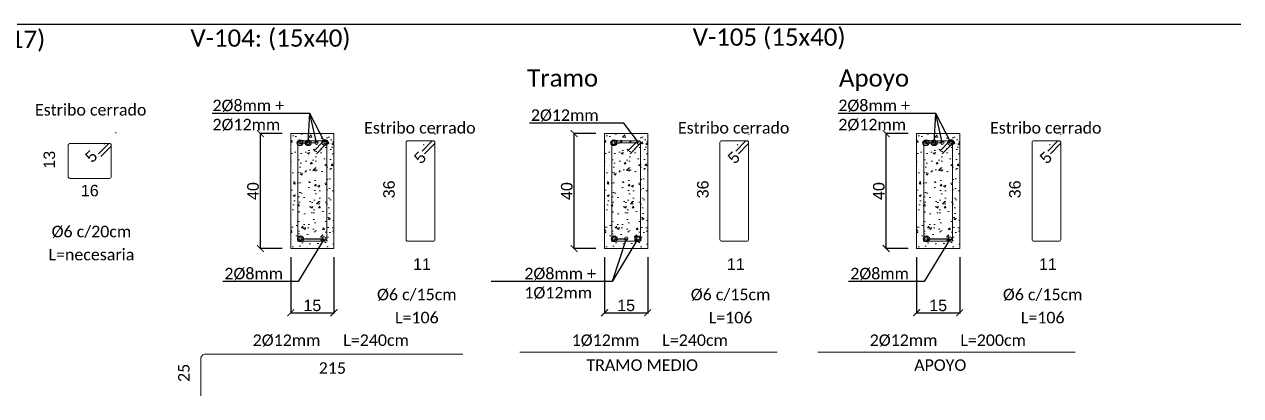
# Model space of a CAD drawing. Header units: millimetres. Extents: x 141 to 859, y -33 to 129.
# Drawn here: x 434.48 to 455.64, y -4.04 to 2.42 of the extents above; entities that cross this region are included whole.
import ezdxf
from ezdxf import colors
from ezdxf.entities.mleader import LeaderData, LeaderLine
from ezdxf.enums import TextEntityAlignment as Align
from ezdxf.math import Vec2, Vec3

# ---------------------------------------------------------------- set-up
doc = ezdxf.new("R2010")
doc.units = ezdxf.units.MM
doc.header["$LTSCALE"] = 0.1
doc.header["$MEASUREMENT"] = 0
doc.header["$PDMODE"] = 3
doc.header["$PDSIZE"] = 0.1
doc.layers.get('DEFPOINTS').update_dxf_attribs({"color": 1})
for name, color, linetype, lineweight in [('ARM_LONGITUDINAL_Ø10', 10, 'Continuous', 9), ('ARM_LONGITUDINAL_Ø12', 10, 'Continuous', 9), ('ARM_TRANSVERSAL_Ø6', 10, 'Continuous', 9), ('CIM_REFEREN', 2, 'Continuous', 0), ('CIM_TXT_ARMADOS', 3, 'Continuous', 0), ('SEC_COTAS_SEC_DIM_VIGA', 1, 'Continuous', 0), ('SEC_REF_TXT_POSICIONES_ARM_ESTRIBOS', 1, 'Continuous', 9), ('SOMBRA', 1, 'Continuous', 0), ('VIG_CARAS', 4, 'Continuous', 9)]:
    doc.layers.add(name, color=color, linetype=linetype, lineweight=lineweight)
doc.layers.add('COTAS-HECTOR', color=2, linetype='Continuous')
doc.styles.add('Arial20', font='arial.ttf', dxfattribs={"height": 0.2})
doc.styles.add('CYPETXT', font='calibri.ttf', dxfattribs={"height": 0.2})
doc.dimstyles.new('COTA-1-100', dxfattribs={"dimtxt": 0.2, "dimasz": 0.12, "dimexe": 0.012, "dimexo": 0.15, "dimgap": 0.025, "dimtad": 1, "dimzin": 0, "dimdsep": 46, "dimtxsty": 'Arial20', "dimblk1": 'ARCHTICK', "dimblk2": 'ARCHTICK', "dimsah": 1, "dimcen": 0.09, "dimclrd": 256, "dimclre": 256, "dimclrt": 256, "dimazin": 0, "dimtfac": 1, "dimtofl": 0, "dimtmove": 2, "dimatfit": 3, "dimldrblk": 'ARCHTICK', "dimfxl": 1, "dimtolj": 1, "dimtzin": 0, "dimarcsym": 0})

# ---------------------------------------------------------------- blocks, each defined once
blk = doc.blocks.new('*D427')
at = {"layer": 'DEFPOINTS', "color": 0, "transparency": 16777216}
for p in [(436.075, 0.529), (435.989, 0.229), (436.183, 0.417)]:
    blk.add_point(p, dxfattribs=at)
at = {"layer": 'SEC_COTAS_SEC_DIM_VIGA', "lineweight": -2, "transparency": 16777216}
for p, q in [((436.079, 0.524), (436.066, 0.537)), ((435.885, 0.336), (435.872, 0.349))]:
    blk.add_line(p, q, dxfattribs=at)
at = {"layer": 'SEC_COTAS_SEC_DIM_VIGA', "transparency": 16777216, "insert": (435.643, 0.122), "char_height": 0.2, "attachment_point": 5, "rotation": 44.1312, "style": 'Arial20'}
blk.add_mtext('\\A1;5', dxfattribs=at)
blk = doc.blocks.new('_ARCHTICK')
at = {"color": 0, "linetype": 'ByBlock', "const_width": 0.15}
blk.add_lwpolyline([(-0.5, -0.5), (0.5, 0.5)], dxfattribs=at)
blk = doc.blocks.new('_None')
blk = doc.blocks.new('_Origin')
at = {"color": 0, "linetype": 'ByBlock', "lineweight": -2}
blk.add_line((0, 0), (-1, 0), dxfattribs=at)
blk.add_circle((0, 0), 0.5, dxfattribs=at)
blk = doc.blocks.new('*D433')
at = {"layer": 'DEFPOINTS', "color": 0, "transparency": 16777216}
for p in [(439.114, -1.482), (439.864, -1.482), (439.864, -2.599)]:
    blk.add_point(p, dxfattribs=at)
at = {"layer": 'SEC_COTAS_SEC_DIM_VIGA', "lineweight": -2, "transparency": 16777216}
for p, q in [((439.114, -1.632), (439.114, -2.611)), ((439.864, -1.632), (439.864, -2.611)), ((439.114, -2.599), (439.864, -2.599))]:
    blk.add_line(p, q, dxfattribs=at)
at = {"layer": 'SEC_COTAS_SEC_DIM_VIGA', "lineweight": -2, "transparency": 16777216, "xscale": 0.12, "yscale": 0.12, "zscale": 0.12, "rotation": 180}
blk.add_blockref('_ARCHTICK', (439.114, -2.599), dxfattribs=at)
at = {"layer": 'SEC_COTAS_SEC_DIM_VIGA', "lineweight": -2, "transparency": 16777216, "xscale": 0.12, "yscale": 0.12, "zscale": 0.12}
blk.add_blockref('_ARCHTICK', (439.864, -2.599), dxfattribs=at)
at = {"layer": 'SEC_COTAS_SEC_DIM_VIGA', "transparency": 16777216, "insert": (439.489, -2.472), "char_height": 0.2, "attachment_point": 5, "style": 'Arial20'}
blk.add_mtext('\\A1;15', dxfattribs=at)
blk = doc.blocks.new('*D425')
at = {"layer": 'DEFPOINTS', "color": 0, "transparency": 16777216}
for p in [(434.937, 0.346), (435.319, 0.346), (435.319, -0.261)]:
    blk.add_point(p, dxfattribs=at)
at = {"layer": 'SEC_COTAS_SEC_DIM_VIGA', "transparency": 16777216, "insert": (434.915, 0.063), "char_height": 0.2, "attachment_point": 5, "rotation": 90, "style": 'Arial20'}
blk.add_mtext('\\A1;13', dxfattribs=at)
blk = doc.blocks.new('*D426')
at = {"layer": 'DEFPOINTS', "color": 0, "transparency": 16777216}
for p in [(435.241, -0.525), (435.996, -0.525), (435.996, -0.602)]:
    blk.add_point(p, dxfattribs=at)
at = {"layer": 'SEC_COTAS_SEC_DIM_VIGA', "transparency": 16777216, "insert": (435.618, -0.475), "char_height": 0.2, "attachment_point": 5, "style": 'Arial20'}
blk.add_mtext('\\A1;16', dxfattribs=at)
blk = doc.blocks.new('*D434')
at = {"layer": 'DEFPOINTS', "color": 0, "transparency": 16777216}
for p in [(438.585, 0.518), (439.114, 0.518), (439.114, -1.482)]:
    blk.add_point(p, dxfattribs=at)
at = {"layer": 'SEC_COTAS_SEC_DIM_VIGA', "lineweight": -2, "transparency": 16777216}
for p, q in [((438.964, 0.518), (438.573, 0.518)), ((438.585, -1.482), (438.585, 0.518)), ((438.964, -1.482), (438.573, -1.482))]:
    blk.add_line(p, q, dxfattribs=at)
at = {"layer": 'SEC_COTAS_SEC_DIM_VIGA', "lineweight": -2, "transparency": 16777216, "xscale": 0.12, "yscale": 0.12, "zscale": 0.12}
for p, rotation in [((438.585, 0.518), 90), ((438.585, -1.482), 270)]:
    blk.add_blockref('_ARCHTICK', p, dxfattribs=dict(at, rotation=rotation))
at = {"layer": 'SEC_COTAS_SEC_DIM_VIGA', "transparency": 16777216, "insert": (438.458, -0.482), "char_height": 0.2, "attachment_point": 5, "rotation": 90, "style": 'Arial20'}
blk.add_mtext('\\A1;40', dxfattribs=at)
blk = doc.blocks.new('*D435')
at = {"layer": 'DEFPOINTS', "color": 0, "transparency": 16777216}
for p in [(440.72, -0.107), (441.102, -0.107), (441.102, -1.357)]:
    blk.add_point(p, dxfattribs=at)
at = {"layer": 'SEC_COTAS_SEC_DIM_VIGA', "transparency": 16777216, "insert": (440.824, -0.452), "char_height": 0.2, "attachment_point": 5, "rotation": 90, "style": 'Arial20'}
blk.add_mtext('\\A1;36', dxfattribs=at)
blk = doc.blocks.new('*D436')
at = {"layer": 'DEFPOINTS', "color": 0, "transparency": 16777216}
for p in [(441.02, -1.184), (441.775, -1.184), (441.775, -1.879)]:
    blk.add_point(p, dxfattribs=at)
at = {"layer": 'SEC_COTAS_SEC_DIM_VIGA', "transparency": 16777216, "insert": (441.397, -1.754), "char_height": 0.2, "attachment_point": 5, "style": 'Arial20'}
blk.add_mtext('\\A1;11', dxfattribs=at)
blk = doc.blocks.new('1')
at = {"layer": 'ARM_TRANSVERSAL_Ø6'}
for p, q in [((436.284, 23.781), (436.281, 23.769)), ((436.281, 23.769), (436.281, 22.083)), ((436.291, 23.791), (436.284, 23.781)), ((436.301, 23.798), (436.291, 23.791)), ((436.313, 23.801), (436.301, 23.798)), ((436.745, 23.801), (436.313, 23.801)), ((436.727, 23.791), (436.557, 23.621)), ((436.602, 23.576), (436.772, 23.746)), ((436.732, 23.795), (436.727, 23.791)), ((436.737, 23.798), (436.732, 23.795)), ((436.743, 23.8), (436.737, 23.798)), ((436.749, 23.801), (436.743, 23.8)), ((436.756, 23.8), (436.749, 23.801)), ((436.756, 23.8), (436.749, 23.801)), ((436.762, 23.798), (436.756, 23.8)), ((436.762, 23.798), (436.756, 23.8)), ((436.767, 23.795), (436.762, 23.798)), ((436.767, 23.795), (436.762, 23.798)), ((436.772, 23.791), (436.767, 23.795)), ((436.772, 23.791), (436.767, 23.795)), ((436.776, 23.786), (436.772, 23.791)), ((436.776, 23.786), (436.772, 23.791)), ((436.772, 23.746), (436.776, 23.751)), ((436.779, 23.781), (436.776, 23.786)), ((436.779, 23.781), (436.776, 23.786)), ((436.776, 23.751), (436.779, 23.756)), ((436.781, 23.775), (436.779, 23.781)), ((436.781, 23.775), (436.779, 23.781)), ((436.779, 23.756), (436.781, 23.762)), ((436.781, 23.769), (436.781, 23.775)), ((436.781, 23.762), (436.781, 23.769)), ((436.781, 22.083), (436.781, 23.769)), ((436.281, 22.083), (436.284, 22.07)), ((436.284, 22.07), (436.291, 22.06)), ((436.291, 22.06), (436.301, 22.053)), ((436.301, 22.053), (436.313, 22.051)), ((436.313, 22.051), (436.749, 22.051)), ((436.749, 22.051), (436.762, 22.053)), ((436.762, 22.053), (436.772, 22.06)), ((436.772, 22.06), (436.779, 22.07)), ((436.779, 22.07), (436.781, 22.083))]:
    blk.add_line(p, q, dxfattribs=at)
blk = doc.blocks.new('*D407')
at = {"layer": 'DEFPOINTS', "color": 0, "transparency": 16777216}
for p in [(441.625, 0.507), (441.734, 0.395), (441.54, 0.207)]:
    blk.add_point(p, dxfattribs=at)
at = {"layer": 'SEC_COTAS_SEC_DIM_VIGA', "lineweight": -2, "transparency": 16777216}
for p, q in [((441.629, 0.503), (441.617, 0.516)), ((441.436, 0.315), (441.423, 0.328))]:
    blk.add_line(p, q, dxfattribs=at)
at = {"layer": 'SEC_COTAS_SEC_DIM_VIGA', "transparency": 16777216, "insert": (441.363, 0.1), "char_height": 0.2, "attachment_point": 5, "rotation": 44.1312, "style": 'Arial20'}
blk.add_mtext('\\A1;5', dxfattribs=at)
blk = doc.blocks.new('*D408')
at = {"layer": 'DEFPOINTS', "color": 0, "transparency": 16777216}
for p in [(444.043, 0.518), (444.573, 0.518), (444.573, -1.482)]:
    blk.add_point(p, dxfattribs=at)
at = {"layer": 'SEC_COTAS_SEC_DIM_VIGA', "lineweight": -2, "transparency": 16777216}
for p, q in [((444.423, 0.518), (444.031, 0.518)), ((444.043, -1.482), (444.043, 0.518)), ((444.423, -1.482), (444.031, -1.482))]:
    blk.add_line(p, q, dxfattribs=at)
at = {"layer": 'SEC_COTAS_SEC_DIM_VIGA', "lineweight": -2, "transparency": 16777216, "xscale": 0.12, "yscale": 0.12, "zscale": 0.12}
for p, rotation in [((444.043, 0.518), 90), ((444.043, -1.482), 270)]:
    blk.add_blockref('_ARCHTICK', p, dxfattribs=dict(at, rotation=rotation))
at = {"layer": 'SEC_COTAS_SEC_DIM_VIGA', "transparency": 16777216, "insert": (443.916, -0.482), "char_height": 0.2, "attachment_point": 5, "rotation": 90, "style": 'Arial20'}
blk.add_mtext('\\A1;40', dxfattribs=at)
blk = doc.blocks.new('*D409')
at = {"layer": 'DEFPOINTS', "color": 0, "transparency": 16777216}
for p in [(444.573, -1.482), (445.323, -1.482), (445.323, -2.599)]:
    blk.add_point(p, dxfattribs=at)
at = {"layer": 'SEC_COTAS_SEC_DIM_VIGA', "lineweight": -2, "transparency": 16777216}
for p, q in [((444.573, -1.632), (444.573, -2.611)), ((445.323, -1.632), (445.323, -2.611)), ((444.573, -2.599), (445.323, -2.599))]:
    blk.add_line(p, q, dxfattribs=at)
at = {"layer": 'SEC_COTAS_SEC_DIM_VIGA', "lineweight": -2, "transparency": 16777216, "xscale": 0.12, "yscale": 0.12, "zscale": 0.12, "rotation": 180}
blk.add_blockref('_ARCHTICK', (444.573, -2.599), dxfattribs=at)
at = {"layer": 'SEC_COTAS_SEC_DIM_VIGA', "lineweight": -2, "transparency": 16777216, "xscale": 0.12, "yscale": 0.12, "zscale": 0.12}
blk.add_blockref('_ARCHTICK', (445.323, -2.599), dxfattribs=at)
at = {"layer": 'SEC_COTAS_SEC_DIM_VIGA', "transparency": 16777216, "insert": (444.948, -2.472), "char_height": 0.2, "attachment_point": 5, "style": 'Arial20'}
blk.add_mtext('\\A1;15', dxfattribs=at)
blk = doc.blocks.new('*D410')
at = {"layer": 'DEFPOINTS', "color": 0, "transparency": 16777216}
for p in [(446.179, -0.107), (446.561, -0.107), (446.561, -1.357)]:
    blk.add_point(p, dxfattribs=at)
at = {"layer": 'SEC_COTAS_SEC_DIM_VIGA', "transparency": 16777216, "insert": (446.283, -0.452), "char_height": 0.2, "attachment_point": 5, "rotation": 90, "style": 'Arial20'}
blk.add_mtext('\\A1;36', dxfattribs=at)
blk = doc.blocks.new('*D411')
at = {"layer": 'DEFPOINTS', "color": 0, "transparency": 16777216}
for p in [(446.478, -1.184), (447.233, -1.184), (447.233, -1.879)]:
    blk.add_point(p, dxfattribs=at)
at = {"layer": 'SEC_COTAS_SEC_DIM_VIGA', "transparency": 16777216, "insert": (446.856, -1.754), "char_height": 0.2, "attachment_point": 5, "style": 'Arial20'}
blk.add_mtext('\\A1;11', dxfattribs=at)
blk = doc.blocks.new('*D412')
at = {"layer": 'DEFPOINTS', "color": 0, "transparency": 16777216}
for p in [(447.084, 0.507), (447.192, 0.395), (446.999, 0.207)]:
    blk.add_point(p, dxfattribs=at)
at = {"layer": 'SEC_COTAS_SEC_DIM_VIGA', "lineweight": -2, "transparency": 16777216}
for p, q in [((447.088, 0.503), (447.075, 0.516)), ((446.894, 0.315), (446.882, 0.328))]:
    blk.add_line(p, q, dxfattribs=at)
at = {"layer": 'SEC_COTAS_SEC_DIM_VIGA', "transparency": 16777216, "insert": (446.822, 0.1), "char_height": 0.2, "attachment_point": 5, "rotation": 44.1312, "style": 'Arial20'}
blk.add_mtext('\\A1;5', dxfattribs=at)
blk = doc.blocks.new('*D418')
at = {"layer": 'DEFPOINTS', "color": 0, "transparency": 16777216}
for p in [(450.002, -1.482), (450.752, -1.482), (450.752, -2.599)]:
    blk.add_point(p, dxfattribs=at)
at = {"layer": 'SEC_COTAS_SEC_DIM_VIGA', "lineweight": -2, "transparency": 16777216}
for p, q in [((450.002, -1.632), (450.002, -2.611)), ((450.752, -1.632), (450.752, -2.611)), ((450.002, -2.599), (450.752, -2.599))]:
    blk.add_line(p, q, dxfattribs=at)
at = {"layer": 'SEC_COTAS_SEC_DIM_VIGA', "lineweight": -2, "transparency": 16777216, "xscale": 0.12, "yscale": 0.12, "zscale": 0.12, "rotation": 180}
blk.add_blockref('_ARCHTICK', (450.002, -2.599), dxfattribs=at)
at = {"layer": 'SEC_COTAS_SEC_DIM_VIGA', "lineweight": -2, "transparency": 16777216, "xscale": 0.12, "yscale": 0.12, "zscale": 0.12}
blk.add_blockref('_ARCHTICK', (450.752, -2.599), dxfattribs=at)
at = {"layer": 'SEC_COTAS_SEC_DIM_VIGA', "transparency": 16777216, "insert": (450.377, -2.472), "char_height": 0.2, "attachment_point": 5, "style": 'Arial20'}
blk.add_mtext('\\A1;15', dxfattribs=at)
blk = doc.blocks.new('*D419')
at = {"layer": 'DEFPOINTS', "color": 0, "transparency": 16777216}
for p in [(449.472, 0.518), (450.002, 0.518), (450.002, -1.482)]:
    blk.add_point(p, dxfattribs=at)
at = {"layer": 'SEC_COTAS_SEC_DIM_VIGA', "lineweight": -2, "transparency": 16777216}
for p, q in [((449.852, 0.518), (449.46, 0.518)), ((449.472, -1.482), (449.472, 0.518)), ((449.852, -1.482), (449.46, -1.482))]:
    blk.add_line(p, q, dxfattribs=at)
at = {"layer": 'SEC_COTAS_SEC_DIM_VIGA', "lineweight": -2, "transparency": 16777216, "xscale": 0.12, "yscale": 0.12, "zscale": 0.12}
for p, rotation in [((449.472, 0.518), 90), ((449.472, -1.482), 270)]:
    blk.add_blockref('_ARCHTICK', p, dxfattribs=dict(at, rotation=rotation))
at = {"layer": 'SEC_COTAS_SEC_DIM_VIGA', "transparency": 16777216, "insert": (449.345, -0.482), "char_height": 0.2, "attachment_point": 5, "rotation": 90, "style": 'Arial20'}
blk.add_mtext('\\A1;40', dxfattribs=at)
blk = doc.blocks.new('*D420')
at = {"layer": 'DEFPOINTS', "color": 0, "transparency": 16777216}
for p in [(451.608, -0.107), (451.99, -0.107), (451.99, -1.357)]:
    blk.add_point(p, dxfattribs=at)
at = {"layer": 'SEC_COTAS_SEC_DIM_VIGA', "transparency": 16777216, "insert": (451.712, -0.452), "char_height": 0.2, "attachment_point": 5, "rotation": 90, "style": 'Arial20'}
blk.add_mtext('\\A1;36', dxfattribs=at)
blk = doc.blocks.new('*D421')
at = {"layer": 'DEFPOINTS', "color": 0, "transparency": 16777216}
for p in [(451.907, -1.184), (452.662, -1.184), (452.662, -1.879)]:
    blk.add_point(p, dxfattribs=at)
at = {"layer": 'SEC_COTAS_SEC_DIM_VIGA', "transparency": 16777216, "insert": (452.285, -1.754), "char_height": 0.2, "attachment_point": 5, "style": 'Arial20'}
blk.add_mtext('\\A1;11', dxfattribs=at)
blk = doc.blocks.new('*D422')
at = {"layer": 'DEFPOINTS', "color": 0, "transparency": 16777216}
for p in [(452.513, 0.507), (452.621, 0.395), (452.428, 0.207)]:
    blk.add_point(p, dxfattribs=at)
at = {"layer": 'SEC_COTAS_SEC_DIM_VIGA', "lineweight": -2, "transparency": 16777216}
for p, q in [((452.517, 0.503), (452.504, 0.516)), ((452.323, 0.315), (452.311, 0.328))]:
    blk.add_line(p, q, dxfattribs=at)
at = {"layer": 'SEC_COTAS_SEC_DIM_VIGA', "transparency": 16777216, "insert": (452.251, 0.1), "char_height": 0.2, "attachment_point": 5, "rotation": 44.1312, "style": 'Arial20'}
blk.add_mtext('\\A1;5', dxfattribs=at)

msp = doc.modelspace()

# ---------------------------------------------------------------- hatches: boundary and pattern name
at = {"layer": 'SOMBRA'}
h = msp.add_hatch(dxfattribs=at)
h.set_pattern_fill('AR-CONC', color=256, scale=0.002)
h.set_pattern_definition([(50, (259.3514, -80.86885), (0.36436934, -0.03187817), [0.0381, -0.4191]), (355, (259.3514, -80.86885), (-0.07048684, 0.3821137), [0.03048, -0.3352812]), (100.45144, (259.38177, -80.8715), (0.2938825, 0.3502355), [0.03238, -0.3561805]), (46.1842, (259.3514, -80.76725), (0.5421581, -0.0840847), [0.05715, -0.62865]), (96.63556, (259.3966, -80.77426), (0.4748083, 0.4948522), [0.04857, -0.5342712]), (351.18415, (259.3514, -80.76725), (0.4748083, 0.4948522), [0.04572, -0.5029195]), (21, (259.4022, -80.79265), (0.3032288, -0.2045304), [0.0381, -0.4191]), (326, (259.4022, -80.79265), (0.12360406, 0.3683759), [0.03048, -0.33528]), (71.45144, (259.42748, -80.8097), (0.42683284, 0.16384554), [0.03238, -0.3561799]), (37.5, (259.35141, -80.86885), (0.00617721, 0.16911008), [0, -0.331216, 0, -0.34036, 0, -0.33655]), (7.5, (259.35141, -80.86885), (0.13363933, 0.20036115), [0, -0.194056, 0, -0.323596, 0, -0.12827]), (327.5, (259.23813, -80.86885), (0.27118119, -0.01145749), [0, -0.127, 0, -0.39624, 0, -0.52578]), (317.5, (259.18733, -80.86885), (0.29625836, 0.05085298), [0, -0.1651, 0, -0.263144, 0, -0.37338])])
h.paths.add_polyline_path([(439.8643, 0.5184), (439.1143, 0.5184), (439.1143, -1.4816), (439.8643, -1.4816)])
edge = h.paths.add_edge_path(flags=16)
edge.add_arc((439.1464, -0.1392), 0.025, 0, 360)
edge = h.paths.add_edge_path(flags=16)
edge.add_arc((439.8323, -0.1392), 0.025, 0, 360)
edge = h.paths.add_edge_path(flags=16)
edge.add_arc((439.1592, -1.3111), 0.03, 0, 360)
edge = h.paths.add_edge_path(flags=16)
edge.add_arc((439.8194, -1.3111), 0.03, 0, 360)
h = msp.add_hatch(dxfattribs=at)
h.set_pattern_fill('AR-CONC', color=256, scale=0.002)
h.set_pattern_definition([(50, (264.8098, -80.86885), (0.36436934, -0.03187817), [0.0381, -0.4191]), (355, (264.8098, -80.86885), (-0.07048684, 0.3821137), [0.03048, -0.3352812]), (100.45144, (264.84016, -80.8715), (0.2938825, 0.3502355), [0.03238, -0.3561805]), (46.1842, (264.8098, -80.76725), (0.5421581, -0.0840847), [0.05715, -0.62865]), (96.63556, (264.855, -80.77426), (0.4748083, 0.4948522), [0.04857, -0.5342712]), (351.18415, (264.8098, -80.76725), (0.4748083, 0.4948522), [0.04572, -0.5029195]), (21, (264.8606, -80.79265), (0.3032288, -0.2045304), [0.0381, -0.4191]), (326, (264.8606, -80.79265), (0.12360406, 0.3683759), [0.03048, -0.33528]), (71.45144, (264.88586, -80.8097), (0.42683284, 0.16384554), [0.03238, -0.3561799]), (37.5, (264.8098, -80.86885), (0.00617721, 0.16911008), [0, -0.331216, 0, -0.34036, 0, -0.33655]), (7.5, (264.8098, -80.86885), (0.13363933, 0.20036115), [0, -0.194056, 0, -0.323596, 0, -0.12827]), (327.5, (264.69651, -80.86885), (0.27118119, -0.01145749), [0, -0.127, 0, -0.39624, 0, -0.52578]), (317.5, (264.6457, -80.86885), (0.29625836, 0.05085298), [0, -0.1651, 0, -0.263144, 0, -0.37338])])
h.paths.add_polyline_path([(445.3227, 0.5184), (444.5727, 0.5184), (444.5727, -1.4816), (445.3227, -1.4816)])
edge = h.paths.add_edge_path(flags=16)
edge.add_arc((444.6048, -0.1392), 0.025, 0, 360)
edge = h.paths.add_edge_path(flags=16)
edge.add_arc((445.2907, -0.1392), 0.025, 0, 360)
edge = h.paths.add_edge_path(flags=16)
edge.add_arc((444.6176, -1.3111), 0.03, 0, 360)
edge = h.paths.add_edge_path(flags=16)
edge.add_arc((445.2778, -1.3111), 0.03, 0, 360)
h = msp.add_hatch(dxfattribs=at)
h.set_pattern_fill('AR-CONC', color=256, scale=0.002)
h.set_pattern_definition([(50, (270.23898, -80.86885), (0.36436934, -0.03187817), [0.0381, -0.4191]), (355, (270.23898, -80.86885), (-0.07048684, 0.3821137), [0.03048, -0.3352812]), (100.45144, (270.26934, -80.8715), (0.2938825, 0.3502355), [0.03238, -0.3561805]), (46.1842, (270.239, -80.76725), (0.5421581, -0.0840847), [0.05715, -0.62865]), (96.63556, (270.28416, -80.77426), (0.4748083, 0.4948522), [0.04857, -0.5342712]), (351.18415, (270.239, -80.76725), (0.4748083, 0.4948522), [0.04572, -0.5029195]), (21, (270.28978, -80.79265), (0.3032288, -0.2045304), [0.0381, -0.4191]), (326, (270.28978, -80.79265), (0.12360406, 0.3683759), [0.03048, -0.33528]), (71.45144, (270.31505, -80.8097), (0.42683284, 0.16384554), [0.03238, -0.3561799]), (37.5, (270.23898, -80.86885), (0.00617721, 0.16911008), [0, -0.331216, 0, -0.34036, 0, -0.33655]), (7.5, (270.23898, -80.86885), (0.13363933, 0.20036115), [0, -0.194056, 0, -0.323596, 0, -0.12827]), (327.5, (270.1257, -80.86885), (0.27118119, -0.01145749), [0, -0.127, 0, -0.39624, 0, -0.52578]), (317.5, (270.0749, -80.86885), (0.29625836, 0.05085298), [0, -0.1651, 0, -0.263144, 0, -0.37338])])
h.paths.add_polyline_path([(450.7519, 0.5184), (450.0019, 0.5184), (450.0019, -1.4816), (450.7519, -1.4816)])
edge = h.paths.add_edge_path(flags=16)
edge.add_arc((450.0339, -0.1392), 0.025, 0, 360)
edge = h.paths.add_edge_path(flags=16)
edge.add_arc((450.7199, -0.1392), 0.025, 0, 360)
edge = h.paths.add_edge_path(flags=16)
edge.add_arc((450.0468, -1.3111), 0.03, 0, 360)
edge = h.paths.add_edge_path(flags=16)
edge.add_arc((450.707, -1.3111), 0.03, 0, 360)

# ---------------------------------------------------------------- linework, layer by layer
msp.add_line((415.2711, 2.4195), (455.6387, 2.4195))
at = {"layer": 'ARM_LONGITUDINAL_Ø10'}
for p, q in [((443.0998, -3.2865), (447.5752, -3.2865)), ((448.2844, -3.2865), (452.7599, -3.2865))]:
    msp.add_line(p, q, dxfattribs=at)
msp.add_lwpolyline([(442.106, -3.3173), (437.6305, -3.3173, 0.4142136), (437.5505, -3.3973), (437.5505, -4.0423)], format="xyb", dxfattribs=at)
for centre in [(439.4175, 0.3591), (439.5605, 0.3608), (444.7329, 0.3582), (445.1657, 0.3608), (450.305, 0.3591), (450.448, 0.3608)]:
    msp.add_circle(centre, 0.03, dxfattribs=at)
at = {"layer": 'ARM_LONGITUDINAL_Ø12'}
for centre, radius in [((439.2745, 0.3582), 0.02), ((439.7073, 0.3608), 0.02), ((450.162, 0.3582), 0.02), ((450.5949, 0.3608), 0.02), ((439.2842, -1.3111), 0.03), ((439.6946, -1.3111), 0.03), ((444.7426, -1.3111), 0.03), ((444.9477, -1.3111), 0.03), ((445.153, -1.3111), 0.03), ((450.1718, -1.3111), 0.03), ((450.5822, -1.3111), 0.03)]:
    msp.add_circle(centre, radius, dxfattribs=at)
at = {"layer": 'ARM_TRANSVERSAL_Ø6'}
for p, q in [((435.2441, 0.3261), (435.2417, 0.3139)), ((435.2417, 0.3139), (435.2417, -0.2286)), ((435.251, 0.3365), (435.2441, 0.3261)), ((435.2614, 0.3434), (435.251, 0.3365)), ((435.2737, 0.3459), (435.2614, 0.3434)), ((435.9597, 0.3459), (435.2737, 0.3459)), ((435.937, 0.3365), (435.7673, 0.1668)), ((435.8126, 0.1215), (435.9823, 0.2912)), ((435.9419, 0.3405), (435.937, 0.3365)), ((435.9474, 0.3434), (435.9419, 0.3405)), ((435.9534, 0.3453), (435.9474, 0.3434)), ((435.9597, 0.3459), (435.9534, 0.3453)), ((435.9659, 0.3453), (435.9597, 0.3459)), ((435.9659, 0.3453), (435.9597, 0.3459)), ((435.9719, 0.3434), (435.9659, 0.3453)), ((435.9719, 0.3434), (435.9659, 0.3453)), ((435.9774, 0.3405), (435.9719, 0.3434)), ((435.9774, 0.3405), (435.9719, 0.3434)), ((435.9823, 0.3365), (435.9774, 0.3405)), ((435.9823, 0.3365), (435.9774, 0.3405)), ((435.9863, 0.3317), (435.9823, 0.3365)), ((435.9863, 0.3317), (435.9823, 0.3365)), ((435.9823, 0.2912), (435.9863, 0.2961)), ((435.9892, 0.3261), (435.9863, 0.3317)), ((435.9892, 0.3261), (435.9863, 0.3317)), ((435.9863, 0.2961), (435.9892, 0.3016)), ((435.9911, 0.3201), (435.9892, 0.3261)), ((435.9911, 0.3201), (435.9892, 0.3261)), ((435.9892, 0.3016), (435.9911, 0.3076)), ((435.9917, 0.3139), (435.9911, 0.3201)), ((435.9917, 0.3139), (435.9911, 0.3201)), ((435.9911, 0.3076), (435.9917, 0.3139)), ((435.9917, -0.2286), (435.9917, 0.3139)), ((439.8643, -0.1386), (439.8637, -0.1324)), ((445.3227, -0.1386), (445.3221, -0.1324)), ((450.7519, -0.1386), (450.7513, -0.1324)), ((435.2417, -0.2286), (435.2441, -0.2408)), ((435.2441, -0.2408), (435.251, -0.2512)), ((435.251, -0.2512), (435.2614, -0.2581)), ((435.2614, -0.2581), (435.2737, -0.2606)), ((435.2737, -0.2606), (435.9597, -0.2606)), ((435.9597, -0.2606), (435.9719, -0.2581)), ((435.9719, -0.2581), (435.9823, -0.2512)), ((435.9823, -0.2512), (435.9892, -0.2408)), ((435.9892, -0.2408), (435.9917, -0.2286))]:
    msp.add_line(p, q, dxfattribs=at)
at = {"layer": 'COTAS-HECTOR', "color": 1, "linetype": 'ByBlock', "lineweight": -2}
for points in [[(439.4175, 0.3591), (439.4472, 0.8684)], [(439.7073, 0.3608), (439.4472, 0.8684)], [(450.305, 0.3591), (450.3348, 0.8684)], [(450.5949, 0.3608), (450.3348, 0.8684)], [(445.153, -1.3111), (444.7036, -2.0576)]]:
    msp.add_lwpolyline(points, dxfattribs=at)
for centre in [(439.4175, 0.3591), (439.7073, 0.3608), (450.305, 0.3591), (450.5949, 0.3608), (445.153, -1.3111)]:
    msp.add_circle(centre, 0.05, dxfattribs=at)
at = {"layer": 'VIG_CARAS'}
for points in [[(439.1143, 0.5184), (439.8643, 0.5184), (439.8643, -1.4816), (439.1143, -1.4816)], [(444.5727, 0.5184), (445.3227, 0.5184), (445.3227, -1.4816), (444.5727, -1.4816)], [(450.0019, 0.5184), (450.7519, 0.5184), (450.7519, -1.4816), (450.0019, -1.4816)]]:
    msp.add_lwpolyline(points, close=True, dxfattribs=at)

# ---------------------------------------------------------------- block references
for p in [(2.958, -23.4072), (4.84, -23.4072), (8.4164, -23.4072), (10.2984, -23.4072), (13.8456, -23.4072), (15.7276, -23.4072)]:
    msp.add_blockref('1', p)

# ---------------------------------------------------------------- texts
at = {"layer": 'CIM_REFEREN', "style": 'CYPETXT'}
for s, p in [('V-103: (20x17)', (432.0579, 2.0089)), ('V-104: (15x40)', (437.3687, 2.0303)), ('V-105 (15x40)', (446.1058, 2.0472)), ('Tramo', (443.2261, 1.3358)), ('Apoyo', (448.6489, 1.3358))]:
    msp.add_text(s, height=0.3, dxfattribs=at).set_placement(p)
at = {"layer": 'CIM_TXT_ARMADOS', "style": 'CYPETXT'}
for p in [(435.6327, 0.832), (441.3599, 0.5183), (446.8183, 0.5183), (452.2475, 0.5183)]:
    msp.add_text('Estribo cerrado', height=0.2, dxfattribs=at).set_placement(p, align=Align.CENTER)
at = {"layer": 'SEC_REF_TXT_POSICIONES_ARM_ESTRIBOS', "style": 'CYPETXT'}
for s, p in [('%%C6 c/20cm', (435.6462, -1.1864)), ('L=necesaria', (435.6462, -1.5875)), ('%%C6 c/15cm', (441.3068, -2.2824)), ('%%C6 c/15cm', (446.7651, -2.2824)), ('%%C6 c/15cm', (452.1943, -2.2824)), ('L=106', (441.3068, -2.6835)), ('L=106', (446.7651, -2.6835)), ('L=106', (452.1943, -2.6835))]:
    msp.add_text(s, height=0.2, dxfattribs=at).set_placement(p, align=Align.MIDDLE_CENTER)
at = {"layer": 'SEC_REF_TXT_POSICIONES_ARM_ESTRIBOS', "color": 2, "style": 'CYPETXT'}
for s, p in [('2%%C12mm', (439.0407, -3.0764)), ('L=240cm', (440.5979, -3.0764)), ('1%%C12mm', (444.59, -3.0764)), ('L=240cm', (446.1471, -3.0764)), ('2%%C12mm', (449.7746, -3.0764)), ('L=200cm', (451.3318, -3.0764)), ('215', (439.8373, -3.5614)), ('TRAMO MEDIO', (445.2277, -3.51)), ('APOYO', (450.4123, -3.51))]:
    msp.add_text(s, height=0.2, dxfattribs=at).set_placement(p, align=Align.MIDDLE_CENTER)
msp.add_text('25', height=0.2, rotation=90, dxfattribs=at).set_placement((437.2532, -3.6456), align=Align.MIDDLE_CENTER)

# ---------------------------------------------------------------- dimensions: what is measured, and where the dimension line sits
at = {"layer": 'SEC_COTAS_SEC_DIM_VIGA'}
for base, p1, p2, override, picture, middle in [((436.0745, 0.5288), (435.9894, 0.2288), (436.1832, 0.4168), {"dimdec": 0, "dimlfac": 20, "dimblk1": 'None', "dimblk2": 'None', "dimsd1": 1, "dimsd2": 1}, '*D427', (435.6425, 0.1215)), ((441.6253, 0.507), (441.5401, 0.2071), (441.7339, 0.395), {"dimdec": 0, "dimlfac": 20, "dimblk1": 'None', "dimblk2": 'None', "dimsah": 1, "dimsd1": 1, "dimsd2": 1}, '*D407', (441.3633, 0.0998)), ((447.0837, 0.507), (446.9985, 0.2071), (447.1923, 0.395), {"dimdec": 0, "dimlfac": 20, "dimblk1": 'None', "dimblk2": 'None', "dimsah": 1, "dimsd1": 1, "dimsd2": 1}, '*D412', (446.8217, 0.0998)), ((452.5128, 0.507), (452.4277, 0.2071), (452.6215, 0.395), {"dimdec": 0, "dimlfac": 20, "dimblk1": 'None', "dimblk2": 'None', "dimsah": 1, "dimsd1": 1, "dimsd2": 1}, '*D422', (452.2509, 0.0998))]:
    dim = msp.add_linear_dim(base=base, p1=p1, p2=p2, angle=44.13116, dimstyle='COTA-1-100', override=override, dxfattribs=at)
    dim.commit()
    dim.dimension.update_dxf_attribs({"geometry": picture, "text_midpoint": middle, "dimtype": 161})
for p1, p2, distance, picture, middle in [((439.1143, -1.4816), (439.1143, 0.5184), 0.5297, '*D434', (438.4575, -0.4816)), ((444.5727, -1.4816), (444.5727, 0.5184), 0.5297, '*D408', (443.9159, -0.4816)), ((450.0019, -1.4816), (450.0019, 0.5184), 0.5297, '*D419', (449.3451, -0.4816)), ((439.1143, -1.4816), (439.8643, -1.4816), -1.1178, '*D433', (439.4893, -2.4723)), ((444.5727, -1.4816), (445.3227, -1.4816), -1.1178, '*D409', (444.9477, -2.4723)), ((450.0019, -1.4816), (450.7519, -1.4816), -1.1178, '*D418', (450.3769, -2.4723))]:
    dim = msp.add_aligned_dim(p1=p1, p2=p2, distance=distance, dimstyle='COTA-1-100', override={"dimdec": 0, "dimlfac": 20}, dxfattribs=at)
    dim.commit()
    dim.dimension.update_dxf_attribs({"geometry": picture, "text_midpoint": middle})
for base, p1, p2, text, picture, middle in [((434.9373, 0.3459), (435.3194, -0.2606), (435.3194, 0.3459), '13', '*D425', (434.9145, 0.0628)), ((440.7205, -0.1066), (441.1025, -1.3566), (441.1025, -0.1066), '36', '*D435', (440.8243, -0.4519)), ((446.1788, -0.1066), (446.5609, -1.3566), (446.5609, -0.1066), '36', '*D410', (446.2827, -0.4519)), ((451.608, -0.1066), (451.9901, -1.3566), (451.9901, -0.1066), '36', '*D420', (451.7119, -0.4519))]:
    dim = msp.add_linear_dim(base=base, p1=p1, p2=p2, angle=90, text=text, dimstyle='COTA-1-100', override={"dimdec": 0, "dimlfac": 20, "dimblk1": 'None', "dimblk2": 'None', "dimse1": 1, "dimse2": 1, "dimsd1": 1, "dimsd2": 1}, dxfattribs=at)
    dim.commit()
    dim.dimension.update_dxf_attribs({"geometry": picture, "text_midpoint": middle, "dimtype": 161})
for base, p1, p2, text, override, picture, middle in [((435.9959, -0.6016), (435.2408, -0.5248), (435.9959, -0.5248), '16', {"dimdec": 0, "dimlfac": 20, "dimblk1": 'None', "dimblk2": 'None', "dimse1": 1, "dimse2": 1, "dimsd1": 1, "dimsd2": 1}, '*D426', (435.6184, -0.4745)), ((441.7748, -1.8794), (441.0198, -1.1842), (441.7748, -1.1842), '11', {"dimdec": 0, "dimlfac": 20, "dimblk1": 'None', "dimblk2": 'None', "dimsah": 1, "dimse1": 1, "dimse2": 1, "dimsd1": 1, "dimsd2": 1}, '*D436', (441.3973, -1.754)), ((447.2332, -1.8794), (446.4782, -1.1842), (447.2332, -1.1842), '11', {"dimdec": 0, "dimlfac": 20, "dimblk1": 'None', "dimblk2": 'None', "dimsah": 1, "dimse1": 1, "dimse2": 1, "dimsd1": 1, "dimsd2": 1}, '*D411', (446.8557, -1.754)), ((452.6624, -1.8794), (451.9073, -1.1842), (452.6624, -1.1842), '11', {"dimdec": 0, "dimlfac": 20, "dimblk1": 'None', "dimblk2": 'None', "dimsah": 1, "dimse1": 1, "dimse2": 1, "dimsd1": 1, "dimsd2": 1}, '*D421', (452.2849, -1.754))]:
    dim = msp.add_linear_dim(base=base, p1=p1, p2=p2, text=text, dimstyle='COTA-1-100', override=override, dxfattribs=at)
    dim.commit()
    dim.dimension.update_dxf_attribs({"geometry": picture, "text_midpoint": middle})

# ---------------------------------------------------------------- leaders
at = {"layer": 'COTAS-HECTOR'}
ml = msp.add_multileader_mtext('Standard', dxfattribs=at)
ml.set_content('2%%C8mm +\\P2%%C12mm', color=256, style='CYPETXT')
ml.set_leader_properties(color=1)
ml.set_arrow_properties(name='ORIGIN')
ml.build(insert=Vec2(0, 0))
ml.multileader.update_dxf_attribs({"text_left_attachment_type": 6, "text_right_attachment_type": 6, "dogleg_length": 0.3594, "arrow_head_size": 0.1})
ctx = ml.context
ctx.base_point, ctx.char_height, ctx.arrow_head_size, ctx.landing_gap_size, ctx.plane_origin = Vec3(437.6623, 0.8684), 0.2, 0.1, 0.09, Vec3(441.5456, 1.4808)
ctx.left_attachment, ctx.right_attachment = 6, 6
notes = []
notes.append((ctx, [(1, (1, 1, 0), (439.4472, 0.8684), (-1, 0), 0.3732, [(0, [(439.2745, 0.3582), (439.5605, 0.3608)], 0, [])])]))
ctx.mtext.insert, ctx.mtext.width, ctx.mtext.flow_direction = Vec3(437.7523, 1.1084), 1.471457, 5
ml = msp.add_multileader_mtext('Standard', dxfattribs=at)
ml.set_content('2%%C8mm +\\P2%%C12mm', color=256, style='CYPETXT')
ml.set_leader_properties(color=1)
ml.set_arrow_properties(name='ORIGIN')
ml.build(insert=Vec2(0, 0))
ml.multileader.update_dxf_attribs({"text_left_attachment_type": 6, "text_right_attachment_type": 6, "dogleg_length": 0.3594, "arrow_head_size": 0.1})
ctx = ml.context
ctx.base_point, ctx.char_height, ctx.arrow_head_size, ctx.landing_gap_size, ctx.plane_origin = Vec3(448.5498, 0.8684), 0.2, 0.1, 0.09, Vec3(452.4332, 1.4808)
ctx.left_attachment, ctx.right_attachment = 6, 6
notes.append((ctx, [(1, (1, 1, 0), (450.3348, 0.8684), (-1, 0), 0.3732, [(0, [(450.162, 0.3582), (450.448, 0.3608)], 0, [])])]))
ctx.mtext.insert, ctx.mtext.width, ctx.mtext.flow_direction = Vec3(448.6398, 1.1084), 1.471457, 5
ml = msp.add_multileader_mtext('Standard', dxfattribs=at)
ml.set_content('2%%C12mm', color=256, style='CYPETXT')
ml.set_leader_properties(color=1)
ml.set_arrow_properties(name='ORIGIN')
ml.build(insert=Vec2(0, 0))
ml.multileader.update_dxf_attribs({"text_left_attachment_type": 6, "text_right_attachment_type": 6, "dogleg_length": 0.3594, "arrow_head_size": 0.1})
ctx = ml.context
ctx.base_point, ctx.char_height, ctx.arrow_head_size, ctx.landing_gap_size, ctx.plane_origin = Vec3(443.2011, 0.6999), 0.2, 0.1, 0.09, Vec3(447.004, 1.4808)
ctx.left_attachment, ctx.right_attachment = 6, 6
notes.append((ctx, [(1, (1, 1, 0), (444.9056, 0.6999), (-1, 0), 0.3732, [(0, [(444.7329, 0.3582), (445.1657, 0.3608)], 0, [])])]))
ctx.mtext.insert, ctx.mtext.width, ctx.mtext.flow_direction = Vec3(443.2911, 0.9399), 1.471457, 5
ml = msp.add_multileader_mtext('Standard', dxfattribs=at)
ml.set_content('2%%C8mm', color=256, style='CYPETXT')
ml.set_leader_properties(color=1)
ml.set_arrow_properties(name='ORIGIN')
ml.build(insert=Vec2(0, 0))
ml.multileader.update_dxf_attribs({"text_left_attachment_type": 6, "text_right_attachment_type": 6, "dogleg_length": 0.3594, "arrow_head_size": 0.1})
ctx = ml.context
ctx.base_point, ctx.char_height, ctx.arrow_head_size, ctx.landing_gap_size, ctx.plane_origin = Vec3(437.8693, -2.0576), 0.2, 0.1, 0.09, Vec3(441.5584, 0.3088)
ctx.left_attachment, ctx.right_attachment = 6, 6
notes.append((ctx, [(1, (1, 1, 0), (439.2452, -2.0576), (-1, 0), 0.2044, [(0, [(439.2842, -1.3111), (439.6946, -1.3111)], 0, [])])]))
ctx.mtext.insert, ctx.mtext.width, ctx.mtext.flow_direction = Vec3(437.9593, -1.8176), 1.789032, 5
ml = msp.add_multileader_mtext('Standard', dxfattribs=at)
ml.set_content('2%%C8mm + 1%%C12mm', color=256, style='CYPETXT')
ml.set_leader_properties(color=1)
ml.set_arrow_properties(name='ORIGIN')
ml.build(insert=Vec2(0, 0))
ml.multileader.update_dxf_attribs({"text_left_attachment_type": 6, "text_right_attachment_type": 6, "dogleg_length": 0.3594, "arrow_head_size": 0.1})
ctx = ml.context
ctx.base_point, ctx.char_height, ctx.arrow_head_size, ctx.landing_gap_size, ctx.plane_origin = Vec3(443.0875, -2.0576), 0.2, 0.1, 0.09, Vec3(447.0168, 0.3088)
ctx.left_attachment, ctx.right_attachment = 6, 6
notes.append((ctx, [(1, (1, 1, 0), (444.7036, -2.0576), (-1, 0), 0.2044, [(0, [(444.7426, -1.3111), (444.9477, -1.3111)], 0, [])])]))
ctx.mtext.insert, ctx.mtext.width, ctx.mtext.flow_direction = Vec3(443.1775, -1.8176), 1.789032, 5
ml = msp.add_multileader_mtext('Standard', dxfattribs=at)
ml.set_content('2%%C8mm', color=256, style='CYPETXT')
ml.set_leader_properties(color=1)
ml.set_arrow_properties(name='ORIGIN')
ml.build(insert=Vec2(0, 0))
ml.multileader.update_dxf_attribs({"text_left_attachment_type": 6, "text_right_attachment_type": 6, "dogleg_length": 0.3594, "arrow_head_size": 0.1})
ctx = ml.context
ctx.base_point, ctx.char_height, ctx.arrow_head_size, ctx.landing_gap_size, ctx.plane_origin = Vec3(448.7569, -2.0576), 0.2, 0.1, 0.09, Vec3(452.446, 0.3088)
ctx.left_attachment, ctx.right_attachment = 6, 6
notes.append((ctx, [(1, (1, 1, 0), (450.1328, -2.0576), (-1, 0), 0.2044, [(0, [(450.1718, -1.3111), (450.5822, -1.3111)], 0, [])])]))
ctx.mtext.insert, ctx.mtext.width, ctx.mtext.flow_direction = Vec3(448.8469, -1.8176), 1.789032, 5
for ctx, leaders in notes:
    for number, flags, end, landing, length, lines in leaders:
        leader = LeaderData()
        leader.index, (leader.has_last_leader_line, leader.has_dogleg_vector, leader.attachment_direction) = number, flags
        leader.last_leader_point, leader.dogleg_vector, leader.dogleg_length = Vec3(end), Vec3(landing), length
        for number, points, colour, breaks in lines:
            line = LeaderLine()
            line.index, line.vertices, line.color, line.breaks = number, Vec3.list(points), colors.encode_raw_color(colour), breaks
            leader.lines.append(line)
        ctx.leaders.append(leader)

doc.saveas('drawing.dxf')
